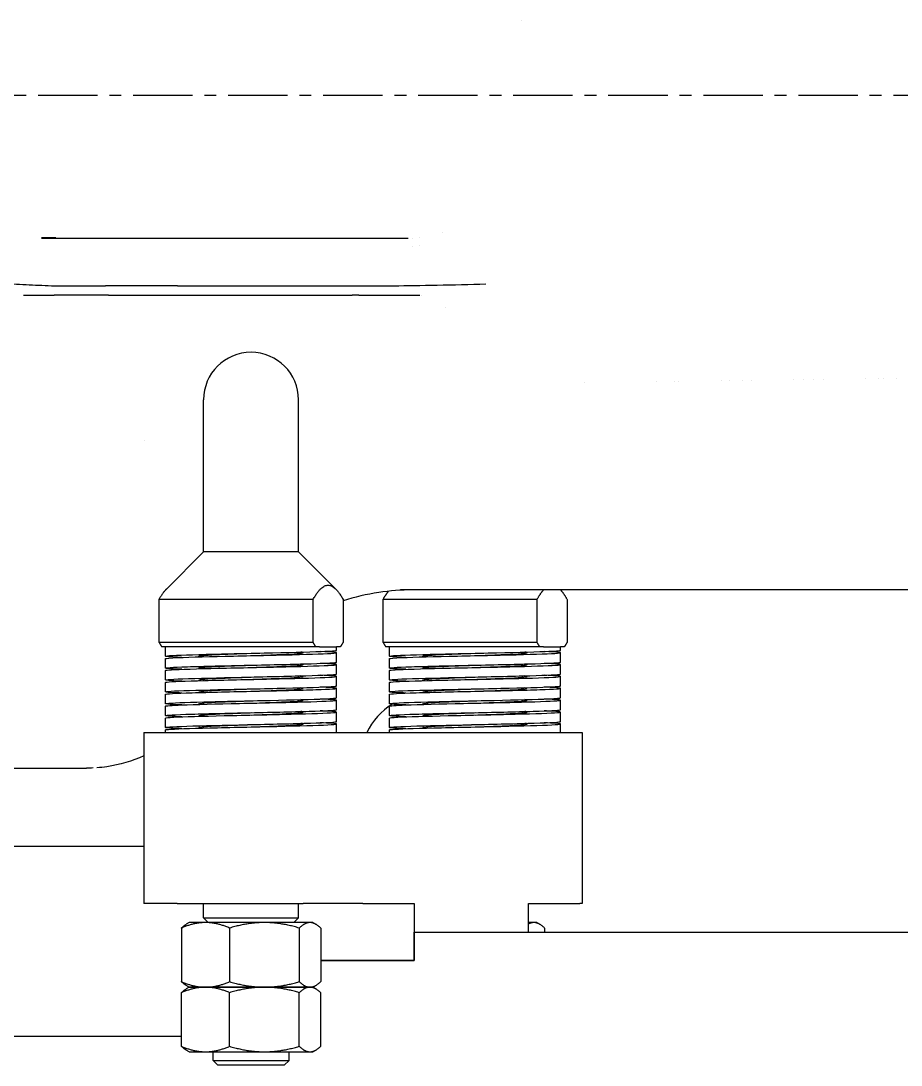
# Model space of a CAD drawing. Header units: millimetres. Extents: x 0 to 7722, y 0 to 5460.
# Drawn here: x 1350.2 to 1442.8, y 3432 to 3541.9 of the extents above; entities that cross this region are included whole.
import ezdxf

# ---------------------------------------------------------------- set-up
doc = ezdxf.new("R2010")
doc.units = ezdxf.units.MM
doc.header["$LTSCALE"] = 5
doc.linetypes.add('CENTER', pattern=[2, 1.25, -0.25, 0.25, -0.25])
doc.layers.get('0').update_dxf_attribs({"linetype": 'CONTINUOUS'})
doc.layers.add('1', color=1, linetype='CENTER')

msp = doc.modelspace()

# ---------------------------------------------------------------- linework, layer by layer
for p, q in [((1402.931, 3541.851), (1402.931, 3541.851)), ((1352.39, 3518.983), (1353.865, 3518.983)), ((1353.865, 3518.983), (1359.549, 3518.983)), ((1367.637, 3518.983), (1384.872, 3518.983)), ((1384.872, 3518.983), (1385.647, 3518.983)), ((1353.461, 3513.983), (1359.116, 3513.983)), ((1366.678, 3513.983), (1386.027, 3513.983)), ((1386.027, 3513.983), (1386.714, 3513.983)), ((1386.714, 3513.983), (1386.715, 3513.983)), ((1350.479, 3512.983), (1353.718, 3512.983)), ((1359.413, 3512.983), (1353.718, 3512.983)), ((1359.413, 3512.983), (1367.484, 3512.983)), ((1367.484, 3512.983), (1385.074, 3512.983)), ((1385.761, 3512.983), (1385.074, 3512.983)), ((1385.761, 3512.983), (1392.193, 3512.983)), ((1369.424, 3485.983), (1369.424, 3501.983)), ((1379.424, 3485.983), (1379.424, 3501.983)), ((1369.424, 3485.983), (1365.512, 3482.071)), ((1379.424, 3485.983), (1369.424, 3485.983)), ((1379.424, 3485.983), (1383.337, 3482.071)), ((1391.418, 3481.983), (1391.411, 3481.983)), ((1364.734, 3480.983), (1364.734, 3476.483)), ((1380.947, 3480.983), (1364.734, 3480.983)), ((1380.947, 3476.483), (1380.947, 3480.983)), ((1384.115, 3480.983), (1384.115, 3476.483)), ((1388.3, 3480.983), (1388.3, 3476.483)), ((1404.513, 3480.983), (1388.3, 3480.983)), ((1404.513, 3476.483), (1404.513, 3480.983)), ((1407.681, 3480.983), (1407.681, 3476.483)), ((1364.734, 3476.483), (1380.947, 3476.483)), ((1388.3, 3476.483), (1404.513, 3476.483)), ((1381.255, 3475.983), (1365.042, 3475.983)), ((1365.424, 3475.003), (1365.424, 3475.983)), ((1379.424, 3475.293), (1379.424, 3475.433)), ((1381.642, 3475.983), (1381.255, 3475.983)), ((1381.642, 3475.983), (1383.424, 3475.983)), ((1382.931, 3475.444), (1382.931, 3475.562)), ((1383.807, 3475.983), (1383.424, 3475.983)), ((1383.424, 3475.628), (1383.424, 3475.983)), ((1383.424, 3474.378), (1383.424, 3475.378)), ((1404.821, 3475.983), (1388.608, 3475.983)), ((1388.991, 3475.003), (1388.991, 3475.983)), ((1402.991, 3475.293), (1402.991, 3475.433)), ((1405.208, 3475.983), (1404.821, 3475.983)), ((1405.208, 3475.983), (1406.991, 3475.983)), ((1407.373, 3475.983), (1406.991, 3475.983)), ((1406.991, 3475.628), (1406.991, 3475.983)), ((1406.991, 3474.378), (1406.991, 3475.378)), ((1365.424, 3473.753), (1365.424, 3474.753)), ((1369.424, 3474.949), (1369.424, 3475.089)), ((1379.424, 3474.043), (1379.424, 3474.183)), ((1382.931, 3474.194), (1382.931, 3474.312)), ((1383.424, 3473.128), (1383.424, 3474.128)), ((1388.991, 3473.753), (1388.991, 3474.753)), ((1392.991, 3474.949), (1392.991, 3475.089)), ((1402.991, 3474.043), (1402.991, 3474.183)), ((1406.991, 3473.128), (1406.991, 3474.128)), ((1365.424, 3472.503), (1365.424, 3473.503)), ((1369.424, 3473.699), (1369.424, 3473.839)), ((1379.424, 3472.793), (1379.424, 3472.933)), ((1382.931, 3472.944), (1382.931, 3473.062)), ((1388.991, 3472.503), (1388.991, 3473.503)), ((1392.991, 3473.699), (1392.991, 3473.839)), ((1402.991, 3472.793), (1402.991, 3472.933)), ((1365.424, 3471.253), (1365.424, 3472.253)), ((1369.424, 3472.449), (1369.424, 3472.589)), ((1383.424, 3471.878), (1383.424, 3472.878)), ((1388.991, 3471.253), (1388.991, 3472.253)), ((1392.991, 3472.449), (1392.991, 3472.589)), ((1406.991, 3471.878), (1406.991, 3472.878)), ((1365.424, 3470.003), (1365.424, 3471.003)), ((1369.424, 3471.199), (1369.424, 3471.339)), ((1379.424, 3471.543), (1379.424, 3471.683)), ((1382.931, 3471.694), (1382.931, 3471.812)), ((1383.424, 3470.628), (1383.424, 3471.628)), ((1388.991, 3470.003), (1388.991, 3471.003)), ((1392.991, 3471.199), (1392.991, 3471.339)), ((1402.991, 3471.543), (1402.991, 3471.683)), ((1406.991, 3470.628), (1406.991, 3471.628)), ((1365.424, 3468.753), (1365.424, 3469.753)), ((1369.424, 3469.949), (1369.424, 3470.089)), ((1379.424, 3470.293), (1379.424, 3470.433)), ((1382.931, 3470.444), (1382.931, 3470.562)), ((1383.424, 3469.378), (1383.424, 3470.378)), ((1388.991, 3468.753), (1388.991, 3469.753)), ((1392.991, 3469.949), (1392.991, 3470.089)), ((1402.991, 3470.293), (1402.991, 3470.433)), ((1406.991, 3469.378), (1406.991, 3470.378)), ((1369.424, 3468.699), (1369.424, 3468.839)), ((1379.424, 3469.043), (1379.424, 3469.183)), ((1382.931, 3469.194), (1382.931, 3469.312)), ((1383.424, 3468.128), (1383.424, 3469.128)), ((1392.991, 3468.699), (1392.991, 3468.839)), ((1402.991, 3469.043), (1402.991, 3469.183)), ((1406.991, 3468.128), (1406.991, 3469.128)), ((1365.424, 3467.503), (1365.424, 3468.503)), ((1369.424, 3467.449), (1369.424, 3467.589)), ((1379.424, 3467.793), (1379.424, 3467.933)), ((1382.931, 3467.944), (1382.931, 3468.062)), ((1383.424, 3466.983), (1383.424, 3467.878)), ((1388.991, 3467.503), (1388.991, 3468.503)), ((1392.991, 3467.449), (1392.991, 3467.589)), ((1402.991, 3467.793), (1402.991, 3467.933)), ((1406.991, 3466.983), (1406.991, 3467.878)), ((1363.152, 3466.983), (1366.649, 3466.983)), ((1363.152, 3466.983), (1363.152, 3448.983)), ((1365.424, 3466.983), (1365.424, 3467.253)), ((1366.649, 3466.983), (1379.906, 3466.983)), ((1379.906, 3466.983), (1386.178, 3466.983)), ((1386.178, 3466.983), (1409.031, 3466.983)), ((1388.991, 3466.983), (1388.991, 3467.253)), ((1409.031, 3466.983), (1409.263, 3466.983)), ((1409.263, 3466.983), (1409.263, 3448.983)), ((1336.47, 3463.233), (1357.106, 3463.233)), ((1363.152, 3454.983), (1334.483, 3454.983)), ((1366.649, 3448.983), (1363.152, 3448.983)), ((1366.649, 3448.983), (1379.906, 3448.983)), ((1369.424, 3447.483), (1369.424, 3448.983)), ((1379.424, 3447.483), (1379.424, 3448.983)), ((1386.178, 3448.983), (1379.906, 3448.983)), ((1386.178, 3448.983), (1391.59, 3448.983)), ((1391.59, 3448.983), (1391.59, 3442.983)), ((1403.619, 3448.983), (1409.031, 3448.983)), ((1403.619, 3445.983), (1403.619, 3448.983)), ((1409.263, 3448.983), (1409.031, 3448.983)), ((1367.924, 3446.983), (1367.609, 3446.801)), ((1369.632, 3446.983), (1367.924, 3446.983)), ((1369.424, 3447.483), (1379.424, 3447.483)), ((1369.924, 3446.983), (1369.424, 3447.483)), ((1375.831, 3446.983), (1369.632, 3446.983)), ((1380.624, 3446.983), (1375.831, 3446.983)), ((1378.924, 3446.983), (1379.424, 3447.483)), ((1380.924, 3446.983), (1380.624, 3446.983)), ((1380.924, 3446.983), (1381.24, 3446.801)), ((1404.19, 3446.983), (1403.619, 3446.983)), ((1404.491, 3446.983), (1404.19, 3446.983)), ((1404.491, 3446.983), (1404.806, 3446.801)), ((1367.097, 3446.403), (1367.097, 3440.764)), ((1372.168, 3446.403), (1372.168, 3440.764)), ((1379.495, 3446.403), (1379.495, 3440.764)), ((1381.752, 3446.403), (1381.752, 3440.764)), ((1391.59, 3445.983), (1501.857, 3445.983)), ((1391.59, 3442.983), (1391.59, 3445.983)), ((1405.318, 3446.403), (1405.318, 3445.983)), ((1381.752, 3442.983), (1391.59, 3442.983)), ((1391.59, 3442.983), (1381.752, 3442.983)), ((1367.924, 3440.183), (1367.609, 3440.365)), ((1367.924, 3440.183), (1367.609, 3440.001)), ((1367.924, 3440.183), (1369.632, 3440.183)), ((1369.632, 3440.183), (1367.924, 3440.183)), ((1369.632, 3440.183), (1375.831, 3440.183)), ((1375.831, 3440.183), (1369.632, 3440.183)), ((1375.831, 3440.183), (1380.624, 3440.183)), ((1380.624, 3440.183), (1375.831, 3440.183)), ((1380.624, 3440.183), (1380.924, 3440.183)), ((1380.924, 3440.183), (1380.624, 3440.183)), ((1380.924, 3440.183), (1381.24, 3440.365)), ((1380.924, 3440.183), (1381.24, 3440.001)), ((1367.097, 3433.964), (1367.097, 3439.603)), ((1372.168, 3433.964), (1372.168, 3439.603)), ((1379.495, 3433.964), (1379.495, 3439.603)), ((1381.752, 3433.964), (1381.752, 3439.603)), ((1367.097, 3434.983), (1157.931, 3434.983)), ((1367.924, 3433.383), (1367.609, 3433.565)), ((1367.924, 3433.383), (1369.632, 3433.383)), ((1369.632, 3433.383), (1375.831, 3433.383)), ((1370.424, 3432.483), (1370.424, 3433.383)), ((1375.831, 3433.383), (1380.624, 3433.383)), ((1378.424, 3432.483), (1378.424, 3433.383)), ((1380.624, 3433.383), (1380.924, 3433.383)), ((1380.924, 3433.383), (1381.24, 3433.565)), ((1370.424, 3432.483), (1378.424, 3432.483)), ((1370.924, 3431.983), (1370.424, 3432.483)), ((1377.924, 3431.983), (1378.424, 3432.483)), ((1377.924, 3431.983), (1370.924, 3431.983))]:
    msp.add_line(p, q)
for centre, radius, start, end in [((1374.424, 3501.983), 5, 0, 180), ((1392.931, 3463.983), 7, 121.47711, 154.62307), ((1392.931, 3463.983), 4.5, 130.44779, 131.65168)]:
    msp.add_arc(centre, radius, start, end)
for centre, major_axis, ratio, start_param, end_param in [((-186.134, 3518.983), (-3278.21, 0), 0.00001, 4.2233607, 4.2238704), ((1353.483, 3514.513), (-0.712, -0.037), 0.7419583, 1.4405239, 1.5018123), ((1396.254, 3514.245), (10.002, 0.229), 0.0145418, 3.9693148, 5.0050062), ((1422.823, 3513.982), (0, 16.313), 0.3007058, 2.2365865, 2.2365877)]:
    msp.add_ellipse(centre, major_axis=major_axis, ratio=ratio, start_param=start_param, end_param=end_param)
for points in [[(1394.52, 3519.564), (1394.52, 3519.564), (1394.52, 3519.564), (1394.52, 3519.564)], [(1369.315, 3519.016), (1369.315, 3519.016), (1369.315, 3519.016), (1369.315, 3519.016)], [(1391.381, 3518.129), (1391.381, 3518.129), (1391.381, 3518.129), (1391.381, 3518.129)], [(1391.39, 3518.994), (1391.39, 3518.994), (1391.39, 3518.995), (1391.39, 3518.995)], [(1392.154, 3518.184), (1392.154, 3518.184), (1392.154, 3518.184), (1392.154, 3518.184)], [(1392.162, 3519.066), (1392.162, 3519.066), (1392.162, 3519.066), (1392.162, 3519.066)], [(1392.404, 3512.98), (1392.404, 3512.98), (1392.404, 3512.98), (1392.404, 3512.98)], [(1394.872, 3511.65), (1394.872, 3511.65), (1394.872, 3511.65), (1394.872, 3511.65)], [(1409.505, 3503.759), (1409.505, 3503.759), (1409.505, 3503.759), (1409.505, 3503.759)], [(1417.051, 3503.876), (1417.051, 3503.876), (1417.051, 3503.876), (1417.051, 3503.876)], [(1419.394, 3503.912), (1419.394, 3503.912), (1419.394, 3503.912), (1419.394, 3503.912)], [(1423.884, 3503.982), (1423.884, 3503.982), (1423.884, 3503.982), (1423.884, 3503.982)], [(1424.803, 3503.996), (1424.803, 3503.996), (1424.803, 3503.996), (1424.803, 3503.996)], [(1426.151, 3504.016), (1426.151, 3504.016), (1426.151, 3504.016), (1426.151, 3504.016)], [(1427.034, 3504.03), (1427.034, 3504.03), (1427.034, 3504.03), (1427.034, 3504.03)], [(1431.478, 3504.098), (1431.478, 3504.098), (1431.478, 3504.098), (1431.478, 3504.098)], [(1432.541, 3504.115), (1432.541, 3504.115), (1432.541, 3504.115), (1432.541, 3504.115)], [(1433.571, 3504.13), (1433.571, 3504.13), (1433.571, 3504.13), (1433.571, 3504.13)], [(1434.677, 3504.147), (1434.677, 3504.147), (1434.677, 3504.147), (1434.677, 3504.147)], [(1439.07, 3504.215), (1439.07, 3504.215), (1439.07, 3504.215), (1439.07, 3504.215)], [(1440.458, 3504.236), (1440.458, 3504.236), (1440.458, 3504.236), (1440.458, 3504.236)], [(1440.957, 3504.243), (1440.957, 3504.243), (1440.957, 3504.243), (1440.957, 3504.243)], [(1442.322, 3504.264), (1442.322, 3504.264), (1442.322, 3504.264), (1442.322, 3504.264)], [(1363.197, 3497.671), (1363.197, 3497.671), (1363.197, 3497.671), (1363.197, 3497.671)], [(1391.411, 3481.983), (1390.24, 3481.983), (1389.045, 3481.89), (1387.853, 3481.708)], [(1387.853, 3481.708), (1386.592, 3481.515), (1385.329, 3481.22), (1384.115, 3480.827)], [(1357.825, 3463.247), (1357.587, 3463.238), (1357.347, 3463.233), (1357.106, 3463.233)]]:
    msp.add_open_spline(points, degree=3)
for points, knots in [([(1359.549, 3518.983), (1360.36, 3518.983), (1361.141, 3518.983), (1361.892, 3518.983), (1362.268, 3518.983), (1362.636, 3518.983), (1362.997, 3518.983), (1363.357, 3518.983), (1363.711, 3518.983), (1364.056, 3518.983), (1364.402, 3518.983), (1364.736, 3518.983), (1365.057, 3518.983), (1365.379, 3518.983), (1365.689, 3518.983), (1365.988, 3518.983), (1366.584, 3518.983), (1367.135, 3518.983), (1367.637, 3518.983)], [0, 0, 0, 0, 0.25, 0.25, 0.25, 0.3751052, 0.3751052, 0.3751052, 0.5, 0.5, 0.5, 0.6248948, 0.6248948, 0.6248948, 0.75, 0.75, 0.75, 1, 1, 1, 1]), ([(1385.647, 3518.983), (1385.755, 3518.983), (1385.879, 3518.983), (1386.018, 3518.983), (1386.157, 3518.983), (1386.312, 3518.983), (1386.481, 3518.983), (1386.65, 3518.983), (1386.834, 3518.983), (1387.034, 3518.983), (1387.234, 3518.983), (1387.45, 3518.983), (1387.677, 3518.983), (1387.905, 3518.983), (1388.144, 3518.983), (1388.395, 3518.983), (1388.647, 3518.983), (1388.909, 3518.983), (1389.184, 3518.983), (1389.459, 3518.983), (1389.746, 3518.983), (1390.044, 3518.983), (1390.342, 3518.983), (1390.651, 3518.983), (1390.968, 3518.983)], [0, 0, 0, 0, 0.1250075, 0.1250075, 0.1250075, 0.25, 0.25, 0.25, 0.375, 0.375, 0.375, 0.5, 0.5, 0.5, 0.6250029, 0.6250029, 0.6250029, 0.75, 0.75, 0.75, 0.8750241, 0.8750241, 0.8750241, 1, 1, 1, 1]), ([(1348.037, 3514.24), (1348.945, 3514.195), (1349.848, 3514.151), (1350.746, 3514.109), (1351.194, 3514.087), (1351.642, 3514.066), (1352.088, 3514.045), (1352.534, 3514.025), (1352.978, 3514.004), (1353.417, 3513.984)], [0, 0, 0, 0, 0.5, 0.5, 0.5, 0.75, 0.75, 0.75, 1, 1, 1, 1]), ([(1366.678, 3513.983), (1365.742, 3513.97), (1364.611, 3513.966), (1362.044, 3513.966), (1360.623, 3513.97), (1359.118, 3513.983)], [0, 0, 0, 0, 0.47341979, 0.47341979, 0.94683944, 0.94683944, 0.94683944, 0.94683944]), ([(1386.715, 3513.983), (1386.847, 3513.98), (1387.006, 3513.978), (1387.19, 3513.977), (1387.375, 3513.975), (1387.587, 3513.975), (1387.821, 3513.975), (1388.288, 3513.975), (1388.844, 3513.977), (1389.489, 3513.983)], [0, 0, 0, 0, 0.25, 0.25, 0.25, 0.5, 0.5, 0.5, 1, 1, 1, 1]), ([(1419.285, 3481.983), (1417.375, 3481.983), (1415.464, 3481.983), (1413.554, 3481.983), (1405.755, 3481.983), (1397.957, 3481.983), (1390.158, 3481.983)], [0, 0, 0, 0, 0.006, 0.006, 0.006, 0.030492513, 0.030492513, 0.030492513, 0.030492513]), ([(1500.189, 3481.983), (1498.409, 3481.983), (1496.63, 3481.983), (1494.85, 3481.983), (1469.672, 3481.983), (1444.485, 3481.983), (1419.285, 3481.983)], [0.46466041, 0.46466041, 0.46466041, 0.46466041, 0.5, 0.5, 0.5, 1, 1, 1, 1]), ([(1367.144, 3474.878), (1365.853, 3474.927), (1365.24, 3474.976), (1365.476, 3475.025), (1365.737, 3475.078), (1367.02, 3475.132), (1368.943, 3475.185), (1370.867, 3475.239), (1373.405, 3475.293), (1375.801, 3475.346), (1378.198, 3475.4), (1380.421, 3475.454), (1381.808, 3475.507), (1382.852, 3475.548), (1383.412, 3475.588), (1383.419, 3475.628)], [58.6267558, 58.6267558, 58.6267558, 58.6267558, 59.3625998, 59.3625998, 59.3625998, 60.1710262, 60.1710262, 60.1710262, 60.9794526, 60.9794526, 60.9794526, 61.787879, 61.787879, 61.787879, 62.396667, 62.396667, 62.396667, 62.396667]), ([(1365.432, 3474.753), (1365.438, 3474.79), (1365.899, 3474.827), (1366.779, 3474.864), (1368.058, 3474.917), (1370.204, 3474.971), (1372.578, 3475.025), (1374.952, 3475.078), (1377.52, 3475.132), (1379.52, 3475.185), (1381.519, 3475.239), (1382.921, 3475.293), (1383.309, 3475.346), (1383.687, 3475.399), (1383.094, 3475.451), (1381.706, 3475.503)], [52.971889, 52.971889, 52.971889, 52.971889, 53.5276252, 53.5276252, 53.5276252, 54.3360516, 54.3360516, 54.3360516, 55.144478, 55.144478, 55.144478, 55.9529044, 55.9529044, 55.9529044, 56.7418002, 56.7418002, 56.7418002, 56.7418002]), ([(1369.187, 3474.942), (1369.06, 3474.957), (1368.977, 3474.972), (1368.943, 3474.987), (1368.805, 3475.047), (1369.481, 3475.108), (1370.72, 3475.169), (1371.721, 3475.218), (1373.072, 3475.267), (1374.425, 3475.316)], [58.9475132, 58.9475132, 58.9475132, 58.9475132, 59.1724921, 59.1724921, 59.1724921, 60.0868378, 60.0868378, 60.0868378, 60.8258707, 60.8258707, 60.8258707, 60.8258707]), ([(1374.424, 3475.066), (1375.373, 3475.1), (1376.321, 3475.134), (1377.146, 3475.169), (1378.603, 3475.229), (1379.64, 3475.29), (1379.872, 3475.351), (1379.985, 3475.38), (1379.905, 3475.41), (1379.657, 3475.439)], [54.5426854, 54.5426854, 54.5426854, 54.5426854, 55.0602895, 55.0602895, 55.0602895, 55.9746353, 55.9746353, 55.9746353, 56.4210429, 56.4210429, 56.4210429, 56.4210429]), ([(1390.71, 3474.878), (1389.419, 3474.927), (1388.806, 3474.976), (1389.043, 3475.025), (1389.303, 3475.078), (1390.586, 3475.132), (1392.509, 3475.185), (1394.433, 3475.239), (1396.971, 3475.293), (1399.367, 3475.346), (1401.764, 3475.4), (1403.987, 3475.454), (1405.374, 3475.507), (1406.418, 3475.548), (1406.978, 3475.588), (1406.985, 3475.628)], [58.6267558, 58.6267558, 58.6267558, 58.6267558, 59.3625998, 59.3625998, 59.3625998, 60.1710262, 60.1710262, 60.1710262, 60.9794526, 60.9794526, 60.9794526, 61.787879, 61.787879, 61.787879, 62.396667, 62.396667, 62.396667, 62.396667]), ([(1388.998, 3474.753), (1389.004, 3474.79), (1389.465, 3474.827), (1390.345, 3474.864), (1391.624, 3474.917), (1393.77, 3474.971), (1396.144, 3475.025), (1398.518, 3475.078), (1401.086, 3475.132), (1403.086, 3475.185), (1405.085, 3475.239), (1406.487, 3475.293), (1406.875, 3475.346), (1407.253, 3475.399), (1406.661, 3475.451), (1405.272, 3475.503)], [52.971889, 52.971889, 52.971889, 52.971889, 53.5276252, 53.5276252, 53.5276252, 54.3360516, 54.3360516, 54.3360516, 55.144478, 55.144478, 55.144478, 55.9529044, 55.9529044, 55.9529044, 56.7418002, 56.7418002, 56.7418002, 56.7418002]), ([(1392.753, 3474.942), (1392.626, 3474.957), (1392.543, 3474.972), (1392.509, 3474.987), (1392.371, 3475.047), (1393.047, 3475.108), (1394.286, 3475.169), (1395.287, 3475.218), (1396.639, 3475.267), (1397.991, 3475.316)], [58.9475132, 58.9475132, 58.9475132, 58.9475132, 59.1724921, 59.1724921, 59.1724921, 60.0868378, 60.0868378, 60.0868378, 60.8258707, 60.8258707, 60.8258707, 60.8258707]), ([(1397.99, 3475.066), (1398.939, 3475.1), (1399.887, 3475.134), (1400.712, 3475.169), (1402.169, 3475.229), (1403.206, 3475.29), (1403.438, 3475.351), (1403.551, 3475.38), (1403.471, 3475.41), (1403.223, 3475.439)], [54.5426854, 54.5426854, 54.5426854, 54.5426854, 55.0602895, 55.0602895, 55.0602895, 55.9746353, 55.9746353, 55.9746353, 56.4210429, 56.4210429, 56.4210429, 56.4210429]), ([(1367.15, 3473.628), (1366.182, 3473.665), (1365.578, 3473.701), (1365.451, 3473.738), (1365.265, 3473.792), (1366.108, 3473.845), (1367.728, 3473.899), (1369.349, 3473.952), (1371.725, 3474.006), (1374.149, 3474.06), (1376.573, 3474.113), (1379.012, 3474.167), (1380.74, 3474.221), (1382.435, 3474.273), (1383.423, 3474.326), (1383.424, 3474.378)], [52.3435705, 52.3435705, 52.3435705, 52.3435705, 52.8951888, 52.8951888, 52.8951888, 53.7036152, 53.7036152, 53.7036152, 54.5120416, 54.5120416, 54.5120416, 55.3204679, 55.3204679, 55.3204679, 56.1134817, 56.1134817, 56.1134817, 56.1134817]), ([(1365.434, 3473.503), (1365.433, 3473.528), (1365.634, 3473.553), (1366.038, 3473.577), (1366.919, 3473.631), (1368.753, 3473.684), (1370.996, 3473.738), (1373.238, 3473.792), (1375.857, 3473.845), (1378.074, 3473.899), (1380.291, 3473.952), (1382.075, 3474.006), (1382.895, 3474.06), (1383.715, 3474.113), (1383.559, 3474.167), (1382.474, 3474.221), (1382.253, 3474.231), (1381.995, 3474.242), (1381.703, 3474.253)], [46.6887037, 46.6887037, 46.6887037, 46.6887037, 47.0602142, 47.0602142, 47.0602142, 47.8686405, 47.8686405, 47.8686405, 48.6770669, 48.6770669, 48.6770669, 49.4854933, 49.4854933, 49.4854933, 50.2939197, 50.2939197, 50.2939197, 50.4586149, 50.4586149, 50.4586149, 50.4586149]), ([(1369.184, 3473.692), (1369.123, 3473.699), (1369.073, 3473.706), (1369.034, 3473.714), (1368.701, 3473.774), (1369.171, 3473.835), (1370.27, 3473.895), (1371.298, 3473.952), (1372.856, 3474.009), (1374.425, 3474.066)], [52.6643279, 52.6643279, 52.6643279, 52.6643279, 52.7720721, 52.7720721, 52.7720721, 53.6864178, 53.6864178, 53.6864178, 54.5426854, 54.5426854, 54.5426854, 54.5426854]), ([(1374.425, 3473.816), (1375.159, 3473.842), (1375.892, 3473.869), (1376.568, 3473.895), (1378.112, 3473.956), (1379.321, 3474.017), (1379.745, 3474.077), (1380.007, 3474.115), (1379.967, 3474.152), (1379.658, 3474.189)], [48.2595001, 48.2595001, 48.2595001, 48.2595001, 48.6598696, 48.6598696, 48.6598696, 49.5742153, 49.5742153, 49.5742153, 50.1378576, 50.1378576, 50.1378576, 50.1378576]), ([(1390.716, 3473.628), (1389.748, 3473.665), (1389.144, 3473.701), (1389.017, 3473.738), (1388.831, 3473.792), (1389.674, 3473.845), (1391.294, 3473.899), (1392.915, 3473.952), (1395.291, 3474.006), (1397.715, 3474.06), (1400.139, 3474.113), (1402.578, 3474.167), (1404.306, 3474.221), (1406.001, 3474.273), (1406.989, 3474.326), (1406.991, 3474.378)], [52.3435705, 52.3435705, 52.3435705, 52.3435705, 52.8951888, 52.8951888, 52.8951888, 53.7036152, 53.7036152, 53.7036152, 54.5120416, 54.5120416, 54.5120416, 55.3204679, 55.3204679, 55.3204679, 56.1134817, 56.1134817, 56.1134817, 56.1134817]), ([(1389, 3473.503), (1388.999, 3473.528), (1389.2, 3473.553), (1389.605, 3473.577), (1390.485, 3473.631), (1392.319, 3473.684), (1394.562, 3473.738), (1396.804, 3473.792), (1399.424, 3473.845), (1401.64, 3473.899), (1403.857, 3473.952), (1405.641, 3474.006), (1406.461, 3474.06), (1407.281, 3474.113), (1407.125, 3474.167), (1406.041, 3474.221), (1405.82, 3474.231), (1405.561, 3474.242), (1405.269, 3474.253)], [46.6887037, 46.6887037, 46.6887037, 46.6887037, 47.0602142, 47.0602142, 47.0602142, 47.8686405, 47.8686405, 47.8686405, 48.6770669, 48.6770669, 48.6770669, 49.4854933, 49.4854933, 49.4854933, 50.2939197, 50.2939197, 50.2939197, 50.4586149, 50.4586149, 50.4586149, 50.4586149]), ([(1392.75, 3473.692), (1392.689, 3473.699), (1392.639, 3473.706), (1392.6, 3473.714), (1392.267, 3473.774), (1392.737, 3473.835), (1393.836, 3473.895), (1394.865, 3473.952), (1396.423, 3474.009), (1397.991, 3474.066)], [52.6643279, 52.6643279, 52.6643279, 52.6643279, 52.7720721, 52.7720721, 52.7720721, 53.6864178, 53.6864178, 53.6864178, 54.5426854, 54.5426854, 54.5426854, 54.5426854]), ([(1397.991, 3473.816), (1398.725, 3473.842), (1399.458, 3473.869), (1400.134, 3473.895), (1401.678, 3473.956), (1402.887, 3474.017), (1403.311, 3474.077), (1403.573, 3474.115), (1403.533, 3474.152), (1403.224, 3474.189)], [48.2595001, 48.2595001, 48.2595001, 48.2595001, 48.6598696, 48.6598696, 48.6598696, 49.5742153, 49.5742153, 49.5742153, 50.1378576, 50.1378576, 50.1378576, 50.1378576]), ([(1367.151, 3472.378), (1366.502, 3472.403), (1366.013, 3472.427), (1365.729, 3472.451), (1365.103, 3472.505), (1365.478, 3472.559), (1366.74, 3472.612), (1368.003, 3472.666), (1370.136, 3472.719), (1372.506, 3472.773), (1374.875, 3472.827), (1377.448, 3472.88), (1379.458, 3472.934), (1381.469, 3472.987), (1382.889, 3473.041), (1383.297, 3473.095), (1383.382, 3473.106), (1383.422, 3473.117), (1383.42, 3473.128)], [46.0603852, 46.0603852, 46.0603852, 46.0603852, 46.4277777, 46.4277777, 46.4277777, 47.2362041, 47.2362041, 47.2362041, 48.0446305, 48.0446305, 48.0446305, 48.8530569, 48.8530569, 48.8530569, 49.6614833, 49.6614833, 49.6614833, 49.8302964, 49.8302964, 49.8302964, 49.8302964]), ([(1365.429, 3472.253), (1365.427, 3472.266), (1365.477, 3472.278), (1365.582, 3472.291), (1366.033, 3472.344), (1367.494, 3472.398), (1369.529, 3472.451), (1371.565, 3472.505), (1374.146, 3472.559), (1376.506, 3472.612), (1378.865, 3472.666), (1380.97, 3472.719), (1382.194, 3472.773), (1383.418, 3472.827), (1383.744, 3472.88), (1383.075, 3472.934), (1382.787, 3472.957), (1382.315, 3472.98), (1381.698, 3473.003)], [40.4055184, 40.4055184, 40.4055184, 40.4055184, 40.5928031, 40.5928031, 40.5928031, 41.4012295, 41.4012295, 41.4012295, 42.2096559, 42.2096559, 42.2096559, 43.0180823, 43.0180823, 43.0180823, 43.8265086, 43.8265086, 43.8265086, 44.1754296, 44.1754296, 44.1754296, 44.1754296]), ([(1374.425, 3472.566), (1374.944, 3472.585), (1375.463, 3472.603), (1375.961, 3472.622), (1377.571, 3472.683), (1378.934, 3472.743), (1379.546, 3472.804), (1380.001, 3472.849), (1380.031, 3472.894), (1379.661, 3472.939)], [41.9763148, 41.9763148, 41.9763148, 41.9763148, 42.2594496, 42.2594496, 42.2594496, 43.1737953, 43.1737953, 43.1737953, 43.8546723, 43.8546723, 43.8546723, 43.8546723]), ([(1390.717, 3472.378), (1390.069, 3472.403), (1389.58, 3472.427), (1389.295, 3472.451), (1388.67, 3472.505), (1389.044, 3472.559), (1390.306, 3472.612), (1391.569, 3472.666), (1393.702, 3472.719), (1396.072, 3472.773), (1398.441, 3472.827), (1401.014, 3472.88), (1403.024, 3472.934), (1405.035, 3472.987), (1406.455, 3473.041), (1406.863, 3473.095), (1406.948, 3473.106), (1406.988, 3473.117), (1406.986, 3473.128)], [46.0603852, 46.0603852, 46.0603852, 46.0603852, 46.4277777, 46.4277777, 46.4277777, 47.2362041, 47.2362041, 47.2362041, 48.0446305, 48.0446305, 48.0446305, 48.8530569, 48.8530569, 48.8530569, 49.6614833, 49.6614833, 49.6614833, 49.8302964, 49.8302964, 49.8302964, 49.8302964]), ([(1388.996, 3472.253), (1388.993, 3472.266), (1389.043, 3472.278), (1389.148, 3472.291), (1389.6, 3472.344), (1391.06, 3472.398), (1393.095, 3472.451), (1395.131, 3472.505), (1397.712, 3472.559), (1400.072, 3472.612), (1402.431, 3472.666), (1404.536, 3472.719), (1405.76, 3472.773), (1406.984, 3472.827), (1407.31, 3472.88), (1406.642, 3472.934), (1406.353, 3472.957), (1405.881, 3472.98), (1405.264, 3473.003)], [40.4055184, 40.4055184, 40.4055184, 40.4055184, 40.5928031, 40.5928031, 40.5928031, 41.4012295, 41.4012295, 41.4012295, 42.2096559, 42.2096559, 42.2096559, 43.0180823, 43.0180823, 43.0180823, 43.8265086, 43.8265086, 43.8265086, 44.1754296, 44.1754296, 44.1754296, 44.1754296]), ([(1397.992, 3472.566), (1398.51, 3472.585), (1399.029, 3472.603), (1399.527, 3472.622), (1401.137, 3472.683), (1402.5, 3472.743), (1403.112, 3472.804), (1403.567, 3472.849), (1403.597, 3472.894), (1403.227, 3472.939)], [41.9763148, 41.9763148, 41.9763148, 41.9763148, 42.2594496, 42.2594496, 42.2594496, 43.1737953, 43.1737953, 43.1737953, 43.8546723, 43.8546723, 43.8546723, 43.8546723]), ([(1367.147, 3471.128), (1366.822, 3471.14), (1366.538, 3471.153), (1366.302, 3471.165), (1365.257, 3471.218), (1365.15, 3471.272), (1366.012, 3471.326), (1366.874, 3471.379), (1368.693, 3471.433), (1370.927, 3471.486), (1373.162, 3471.54), (1375.782, 3471.594), (1378.006, 3471.647), (1380.231, 3471.701), (1382.031, 3471.754), (1382.869, 3471.808), (1383.236, 3471.831), (1383.416, 3471.855), (1383.415, 3471.878)], [39.7771999, 39.7771999, 39.7771999, 39.7771999, 39.9603667, 39.9603667, 39.9603667, 40.7687931, 40.7687931, 40.7687931, 41.5772195, 41.5772195, 41.5772195, 42.3856458, 42.3856458, 42.3856458, 43.1940722, 43.1940722, 43.1940722, 43.5471111, 43.5471111, 43.5471111, 43.5471111]), ([(1369.183, 3472.442), (1368.681, 3472.502), (1368.944, 3472.562), (1369.877, 3472.622), (1370.82, 3472.683), (1372.426, 3472.743), (1374.099, 3472.804), (1374.208, 3472.808), (1374.316, 3472.812), (1374.424, 3472.816)], [46.3811425, 46.3811425, 46.3811425, 46.3811425, 47.2859978, 47.2859978, 47.2859978, 48.2003436, 48.2003436, 48.2003436, 48.2595001, 48.2595001, 48.2595001, 48.2595001]), ([(1390.713, 3471.128), (1390.388, 3471.14), (1390.104, 3471.153), (1389.868, 3471.165), (1388.823, 3471.218), (1388.716, 3471.272), (1389.578, 3471.326), (1390.44, 3471.379), (1392.259, 3471.433), (1394.493, 3471.486), (1396.728, 3471.54), (1399.348, 3471.594), (1401.573, 3471.647), (1403.797, 3471.701), (1405.597, 3471.754), (1406.436, 3471.808), (1406.802, 3471.831), (1406.982, 3471.855), (1406.981, 3471.878)], [39.7771999, 39.7771999, 39.7771999, 39.7771999, 39.9603667, 39.9603667, 39.9603667, 40.7687931, 40.7687931, 40.7687931, 41.5772195, 41.5772195, 41.5772195, 42.3856458, 42.3856458, 42.3856458, 43.1940722, 43.1940722, 43.1940722, 43.5471111, 43.5471111, 43.5471111, 43.5471111]), ([(1392.749, 3472.442), (1392.248, 3472.502), (1392.51, 3472.562), (1393.443, 3472.622), (1394.386, 3472.683), (1395.992, 3472.743), (1397.665, 3472.804), (1397.774, 3472.808), (1397.882, 3472.812), (1397.99, 3472.816)], [46.3811425, 46.3811425, 46.3811425, 46.3811425, 47.2859978, 47.2859978, 47.2859978, 48.2003436, 48.2003436, 48.2003436, 48.2595001, 48.2595001, 48.2595001, 48.2595001]), ([(1365.424, 3471.003), (1365.424, 3471.003), (1365.425, 3471.004), (1365.425, 3471.004), (1365.432, 3471.057), (1366.47, 3471.111), (1368.229, 3471.165), (1369.988, 3471.218), (1372.444, 3471.272), (1374.866, 3471.326), (1377.289, 3471.379), (1379.644, 3471.433), (1381.231, 3471.486), (1382.817, 3471.54), (1383.614, 3471.594), (1383.384, 3471.647), (1383.232, 3471.683), (1382.634, 3471.718), (1381.699, 3471.753)], [34.1223331, 34.1223331, 34.1223331, 34.1223331, 34.1253921, 34.1253921, 34.1253921, 34.9338185, 34.9338185, 34.9338185, 35.7422448, 35.7422448, 35.7422448, 36.5506712, 36.5506712, 36.5506712, 37.3590976, 37.3590976, 37.3590976, 37.8922443, 37.8922443, 37.8922443, 37.8922443]), ([(1369.185, 3471.192), (1368.756, 3471.244), (1368.879, 3471.297), (1369.546, 3471.349), (1370.32, 3471.409), (1371.809, 3471.47), (1373.459, 3471.531), (1373.778, 3471.542), (1374.101, 3471.554), (1374.424, 3471.566)], [40.0979572, 40.0979572, 40.0979572, 40.0979572, 40.8855779, 40.8855779, 40.8855779, 41.7999236, 41.7999236, 41.7999236, 41.9763148, 41.9763148, 41.9763148, 41.9763148]), ([(1374.425, 3471.316), (1374.729, 3471.327), (1375.033, 3471.338), (1375.333, 3471.349), (1376.986, 3471.409), (1378.486, 3471.47), (1379.276, 3471.531), (1379.965, 3471.584), (1380.1, 3471.637), (1379.664, 3471.689)], [35.6931295, 35.6931295, 35.6931295, 35.6931295, 35.8590296, 35.8590296, 35.8590296, 36.7733753, 36.7733753, 36.7733753, 37.571487, 37.571487, 37.571487, 37.571487]), ([(1388.991, 3471.003), (1388.991, 3471.003), (1388.991, 3471.004), (1388.991, 3471.004), (1388.998, 3471.057), (1390.036, 3471.111), (1391.795, 3471.165), (1393.554, 3471.218), (1396.01, 3471.272), (1398.432, 3471.326), (1400.855, 3471.379), (1403.21, 3471.433), (1404.797, 3471.486), (1406.384, 3471.54), (1407.18, 3471.594), (1406.95, 3471.647), (1406.798, 3471.683), (1406.2, 3471.718), (1405.265, 3471.753)], [34.1223331, 34.1223331, 34.1223331, 34.1223331, 34.1253921, 34.1253921, 34.1253921, 34.9338185, 34.9338185, 34.9338185, 35.7422448, 35.7422448, 35.7422448, 36.5506712, 36.5506712, 36.5506712, 37.3590976, 37.3590976, 37.3590976, 37.8922443, 37.8922443, 37.8922443, 37.8922443]), ([(1392.751, 3471.192), (1392.322, 3471.244), (1392.445, 3471.297), (1393.112, 3471.349), (1393.886, 3471.409), (1395.375, 3471.47), (1397.025, 3471.531), (1397.344, 3471.542), (1397.667, 3471.554), (1397.99, 3471.566)], [40.0979572, 40.0979572, 40.0979572, 40.0979572, 40.8855779, 40.8855779, 40.8855779, 41.7999236, 41.7999236, 41.7999236, 41.9763148, 41.9763148, 41.9763148, 41.9763148]), ([(1397.991, 3471.316), (1398.295, 3471.327), (1398.599, 3471.338), (1398.899, 3471.349), (1400.552, 3471.409), (1402.052, 3471.47), (1402.842, 3471.531), (1403.531, 3471.584), (1403.666, 3471.637), (1403.231, 3471.689)], [35.6931295, 35.6931295, 35.6931295, 35.6931295, 35.8590296, 35.8590296, 35.8590296, 36.7733753, 36.7733753, 36.7733753, 37.571487, 37.571487, 37.571487, 37.571487]), ([(1367.143, 3469.878), (1365.72, 3469.932), (1365.137, 3469.985), (1365.568, 3470.039), (1366, 3470.092), (1367.443, 3470.146), (1369.467, 3470.2), (1371.492, 3470.253), (1374.069, 3470.307), (1376.433, 3470.361), (1378.797, 3470.414), (1380.915, 3470.468), (1382.157, 3470.521), (1382.981, 3470.557), (1383.412, 3470.593), (1383.417, 3470.628)], [33.4940146, 33.4940146, 33.4940146, 33.4940146, 34.301382, 34.301382, 34.301382, 35.1098084, 35.1098084, 35.1098084, 35.9182348, 35.9182348, 35.9182348, 36.7266612, 36.7266612, 36.7266612, 37.2639258, 37.2639258, 37.2639258, 37.2639258]), ([(1365.429, 3469.753), (1365.437, 3469.795), (1366.033, 3469.836), (1367.138, 3469.878), (1368.561, 3469.932), (1370.809, 3469.985), (1373.212, 3470.039), (1375.615, 3470.092), (1378.141, 3470.146), (1380.037, 3470.2), (1381.933, 3470.253), (1383.173, 3470.307), (1383.389, 3470.361), (1383.58, 3470.408), (1382.962, 3470.456), (1381.704, 3470.503)], [27.8391478, 27.8391478, 27.8391478, 27.8391478, 28.4664074, 28.4664074, 28.4664074, 29.2748338, 29.2748338, 29.2748338, 30.0832602, 30.0832602, 30.0832602, 30.8916866, 30.8916866, 30.8916866, 31.609059, 31.609059, 31.609059, 31.609059]), ([(1369.189, 3469.942), (1368.824, 3469.987), (1368.846, 3470.031), (1369.283, 3470.075), (1369.878, 3470.136), (1371.228, 3470.197), (1372.833, 3470.257), (1373.348, 3470.277), (1373.886, 3470.296), (1374.424, 3470.316)], [33.8147719, 33.8147719, 33.8147719, 33.8147719, 34.4851579, 34.4851579, 34.4851579, 35.3995036, 35.3995036, 35.3995036, 35.6931295, 35.6931295, 35.6931295, 35.6931295]), ([(1374.425, 3470.066), (1374.514, 3470.069), (1374.603, 3470.072), (1374.692, 3470.075), (1376.366, 3470.136), (1377.982, 3470.197), (1378.94, 3470.257), (1379.897, 3470.318), (1380.174, 3470.379), (1379.668, 3470.439), (1379.668, 3470.439), (1379.667, 3470.439), (1379.666, 3470.439)], [29.4099441, 29.4099441, 29.4099441, 29.4099441, 29.4586097, 29.4586097, 29.4586097, 30.3729554, 30.3729554, 30.3729554, 31.2873011, 31.2873011, 31.2873011, 31.2883017, 31.2883017, 31.2883017, 31.2883017]), ([(1390.709, 3469.878), (1389.286, 3469.932), (1388.703, 3469.985), (1389.134, 3470.039), (1389.566, 3470.092), (1391.009, 3470.146), (1393.033, 3470.2), (1395.058, 3470.253), (1397.635, 3470.307), (1399.999, 3470.361), (1402.364, 3470.414), (1404.481, 3470.468), (1405.723, 3470.521), (1406.547, 3470.557), (1406.978, 3470.593), (1406.983, 3470.628)], [33.4940146, 33.4940146, 33.4940146, 33.4940146, 34.301382, 34.301382, 34.301382, 35.1098084, 35.1098084, 35.1098084, 35.9182348, 35.9182348, 35.9182348, 36.7266612, 36.7266612, 36.7266612, 37.2639258, 37.2639258, 37.2639258, 37.2639258]), ([(1388.995, 3469.753), (1389.003, 3469.795), (1389.599, 3469.836), (1390.704, 3469.878), (1392.127, 3469.932), (1394.375, 3469.985), (1396.778, 3470.039), (1399.181, 3470.092), (1401.707, 3470.146), (1403.603, 3470.2), (1405.499, 3470.253), (1406.739, 3470.307), (1406.955, 3470.361), (1407.146, 3470.408), (1406.528, 3470.456), (1405.27, 3470.503)], [27.8391478, 27.8391478, 27.8391478, 27.8391478, 28.4664074, 28.4664074, 28.4664074, 29.2748338, 29.2748338, 29.2748338, 30.0832602, 30.0832602, 30.0832602, 30.8916866, 30.8916866, 30.8916866, 31.609059, 31.609059, 31.609059, 31.609059]), ([(1392.755, 3469.942), (1392.39, 3469.987), (1392.412, 3470.031), (1392.849, 3470.075), (1393.444, 3470.136), (1394.794, 3470.197), (1396.399, 3470.257), (1396.914, 3470.277), (1397.452, 3470.296), (1397.99, 3470.316)], [33.8147719, 33.8147719, 33.8147719, 33.8147719, 34.4851579, 34.4851579, 34.4851579, 35.3995036, 35.3995036, 35.3995036, 35.6931295, 35.6931295, 35.6931295, 35.6931295]), ([(1397.991, 3470.066), (1398.08, 3470.069), (1398.169, 3470.072), (1398.258, 3470.075), (1399.932, 3470.136), (1401.548, 3470.197), (1402.506, 3470.257), (1403.463, 3470.318), (1403.74, 3470.379), (1403.234, 3470.439), (1403.234, 3470.439), (1403.233, 3470.439), (1403.232, 3470.439)], [29.4099441, 29.4099441, 29.4099441, 29.4099441, 29.4586097, 29.4586097, 29.4586097, 30.3729554, 30.3729554, 30.3729554, 31.2873011, 31.2873011, 31.2873011, 31.2883017, 31.2883017, 31.2883017, 31.2883017]), ([(1367.148, 3468.628), (1366.056, 3468.67), (1365.434, 3468.711), (1365.425, 3468.752), (1365.412, 3468.806), (1366.43, 3468.859), (1368.175, 3468.913), (1369.92, 3468.967), (1372.369, 3469.02), (1374.792, 3469.074), (1377.216, 3469.128), (1379.58, 3469.181), (1381.182, 3469.235), (1382.612, 3469.283), (1383.416, 3469.33), (1383.423, 3469.378)], [27.2108293, 27.2108293, 27.2108293, 27.2108293, 27.833971, 27.833971, 27.833971, 28.6423974, 28.6423974, 28.6423974, 29.4508238, 29.4508238, 29.4508238, 30.2592501, 30.2592501, 30.2592501, 30.9807405, 30.9807405, 30.9807405, 30.9807405]), ([(1365.434, 3468.503), (1365.436, 3468.533), (1365.724, 3468.562), (1366.293, 3468.591), (1367.333, 3468.645), (1369.296, 3468.699), (1371.599, 3468.752), (1373.902, 3468.806), (1376.512, 3468.859), (1378.653, 3468.913), (1380.794, 3468.967), (1382.436, 3469.02), (1383.091, 3469.074), (1383.745, 3469.128), (1383.403, 3469.181), (1382.166, 3469.235), (1382.024, 3469.241), (1381.869, 3469.247), (1381.705, 3469.253)], [21.5559625, 21.5559625, 21.5559625, 21.5559625, 21.9989964, 21.9989964, 21.9989964, 22.8074228, 22.8074228, 22.8074228, 23.6158491, 23.6158491, 23.6158491, 24.4242755, 24.4242755, 24.4242755, 25.2327019, 25.2327019, 25.2327019, 25.3258737, 25.3258737, 25.3258737, 25.3258737]), ([(1369.191, 3468.692), (1368.888, 3468.729), (1368.843, 3468.765), (1369.09, 3468.802), (1369.497, 3468.863), (1370.691, 3468.923), (1372.228, 3468.984), (1372.918, 3469.011), (1373.671, 3469.039), (1374.424, 3469.066)], [27.5315866, 27.5315866, 27.5315866, 27.5315866, 28.0847379, 28.0847379, 28.0847379, 28.9990836, 28.9990836, 28.9990836, 29.4099441, 29.4099441, 29.4099441, 29.4099441]), ([(1374.424, 3468.816), (1375.973, 3468.872), (1377.513, 3468.928), (1378.541, 3468.984), (1379.653, 3469.045), (1380.142, 3469.105), (1379.826, 3469.166), (1379.785, 3469.174), (1379.731, 3469.182), (1379.665, 3469.189)], [23.1267588, 23.1267588, 23.1267588, 23.1267588, 23.9725354, 23.9725354, 23.9725354, 24.8868811, 24.8868811, 24.8868811, 25.0051164, 25.0051164, 25.0051164, 25.0051164]), ([(1390.714, 3468.628), (1389.622, 3468.67), (1389, 3468.711), (1388.991, 3468.752), (1388.978, 3468.806), (1389.996, 3468.859), (1391.741, 3468.913), (1393.486, 3468.967), (1395.935, 3469.02), (1398.358, 3469.074), (1400.782, 3469.128), (1403.146, 3469.181), (1404.748, 3469.235), (1406.178, 3469.283), (1406.982, 3469.33), (1406.989, 3469.378)], [27.2108293, 27.2108293, 27.2108293, 27.2108293, 27.833971, 27.833971, 27.833971, 28.6423974, 28.6423974, 28.6423974, 29.4508238, 29.4508238, 29.4508238, 30.2592501, 30.2592501, 30.2592501, 30.9807405, 30.9807405, 30.9807405, 30.9807405]), ([(1389, 3468.503), (1389.002, 3468.533), (1389.29, 3468.562), (1389.859, 3468.591), (1390.899, 3468.645), (1392.862, 3468.699), (1395.165, 3468.752), (1397.468, 3468.806), (1400.078, 3468.859), (1402.219, 3468.913), (1404.36, 3468.967), (1406.002, 3469.02), (1406.657, 3469.074), (1407.311, 3469.128), (1406.969, 3469.181), (1405.732, 3469.235), (1405.59, 3469.241), (1405.436, 3469.247), (1405.271, 3469.253)], [21.5559625, 21.5559625, 21.5559625, 21.5559625, 21.9989964, 21.9989964, 21.9989964, 22.8074228, 22.8074228, 22.8074228, 23.6158491, 23.6158491, 23.6158491, 24.4242755, 24.4242755, 24.4242755, 25.2327019, 25.2327019, 25.2327019, 25.3258737, 25.3258737, 25.3258737, 25.3258737]), ([(1392.757, 3468.692), (1392.454, 3468.729), (1392.409, 3468.765), (1392.656, 3468.802), (1393.063, 3468.863), (1394.257, 3468.923), (1395.794, 3468.984), (1396.484, 3469.011), (1397.237, 3469.039), (1397.99, 3469.066)], [27.5315866, 27.5315866, 27.5315866, 27.5315866, 28.0847379, 28.0847379, 28.0847379, 28.9990836, 28.9990836, 28.9990836, 29.4099441, 29.4099441, 29.4099441, 29.4099441]), ([(1397.99, 3468.816), (1399.539, 3468.872), (1401.079, 3468.928), (1402.107, 3468.984), (1403.219, 3469.045), (1403.708, 3469.105), (1403.392, 3469.166), (1403.352, 3469.174), (1403.297, 3469.182), (1403.231, 3469.189)], [23.1267588, 23.1267588, 23.1267588, 23.1267588, 23.9725354, 23.9725354, 23.9725354, 24.8868811, 24.8868811, 24.8868811, 25.0051164, 25.0051164, 25.0051164, 25.0051164]), ([(1367.151, 3467.378), (1366.379, 3467.407), (1365.833, 3467.436), (1365.585, 3467.466), (1365.129, 3467.519), (1365.687, 3467.573), (1367.094, 3467.626), (1368.502, 3467.68), (1370.738, 3467.734), (1373.139, 3467.787), (1375.539, 3467.841), (1378.07, 3467.894), (1379.979, 3467.948), (1381.887, 3468.002), (1383.146, 3468.055), (1383.382, 3468.109), (1383.41, 3468.115), (1383.424, 3468.122), (1383.423, 3468.128)], [20.927644, 20.927644, 20.927644, 20.927644, 21.36656, 21.36656, 21.36656, 22.1749863, 22.1749863, 22.1749863, 22.9834127, 22.9834127, 22.9834127, 23.7918391, 23.7918391, 23.7918391, 24.6002655, 24.6002655, 24.6002655, 24.6975552, 24.6975552, 24.6975552, 24.6975552]), ([(1365.432, 3467.253), (1365.429, 3467.27), (1365.526, 3467.288), (1365.724, 3467.305), (1366.345, 3467.358), (1367.957, 3467.412), (1370.082, 3467.466), (1372.206, 3467.519), (1374.813, 3467.573), (1377.126, 3467.626), (1379.439, 3467.68), (1381.428, 3467.734), (1382.499, 3467.787), (1383.57, 3467.841), (1383.71, 3467.894), (1382.876, 3467.948), (1382.59, 3467.966), (1382.191, 3467.985), (1381.7, 3468.003)], [15.2727772, 15.2727772, 15.2727772, 15.2727772, 15.5315853, 15.5315853, 15.5315853, 16.3400117, 16.3400117, 16.3400117, 17.1484381, 17.1484381, 17.1484381, 17.9568645, 17.9568645, 17.9568645, 18.7652909, 18.7652909, 18.7652909, 19.0426884, 19.0426884, 19.0426884, 19.0426884]), ([(1369.192, 3467.442), (1368.95, 3467.471), (1368.867, 3467.5), (1368.97, 3467.529), (1369.184, 3467.589), (1370.205, 3467.65), (1371.653, 3467.711), (1372.489, 3467.746), (1373.457, 3467.781), (1374.425, 3467.816)], [21.2484013, 21.2484013, 21.2484013, 21.2484013, 21.6843179, 21.6843179, 21.6843179, 22.5986637, 22.5986637, 22.5986637, 23.1267588, 23.1267588, 23.1267588, 23.1267588]), ([(1374.424, 3467.566), (1375.757, 3467.614), (1377.09, 3467.662), (1378.086, 3467.711), (1379.337, 3467.771), (1380.031, 3467.832), (1379.91, 3467.893), (1379.879, 3467.908), (1379.794, 3467.924), (1379.661, 3467.939)], [16.8435735, 16.8435735, 16.8435735, 16.8435735, 17.5721154, 17.5721154, 17.5721154, 18.4864611, 18.4864611, 18.4864611, 18.7219311, 18.7219311, 18.7219311, 18.7219311]), ([(1390.717, 3467.378), (1389.945, 3467.407), (1389.399, 3467.436), (1389.152, 3467.466), (1388.695, 3467.519), (1389.253, 3467.573), (1390.661, 3467.626), (1392.068, 3467.68), (1394.304, 3467.734), (1396.705, 3467.787), (1399.105, 3467.841), (1401.636, 3467.894), (1403.545, 3467.948), (1405.453, 3468.002), (1406.712, 3468.055), (1406.948, 3468.109), (1406.976, 3468.115), (1406.99, 3468.122), (1406.989, 3468.128)], [20.927644, 20.927644, 20.927644, 20.927644, 21.36656, 21.36656, 21.36656, 22.1749863, 22.1749863, 22.1749863, 22.9834127, 22.9834127, 22.9834127, 23.7918391, 23.7918391, 23.7918391, 24.6002655, 24.6002655, 24.6002655, 24.6975552, 24.6975552, 24.6975552, 24.6975552]), ([(1388.998, 3467.253), (1388.995, 3467.27), (1389.092, 3467.288), (1389.29, 3467.305), (1389.911, 3467.358), (1391.523, 3467.412), (1393.648, 3467.466), (1395.772, 3467.519), (1398.379, 3467.573), (1400.692, 3467.626), (1403.005, 3467.68), (1404.994, 3467.734), (1406.065, 3467.787), (1407.136, 3467.841), (1407.276, 3467.894), (1406.442, 3467.948), (1406.156, 3467.966), (1405.757, 3467.985), (1405.266, 3468.003)], [15.2727772, 15.2727772, 15.2727772, 15.2727772, 15.5315853, 15.5315853, 15.5315853, 16.3400117, 16.3400117, 16.3400117, 17.1484381, 17.1484381, 17.1484381, 17.9568645, 17.9568645, 17.9568645, 18.7652909, 18.7652909, 18.7652909, 19.0426884, 19.0426884, 19.0426884, 19.0426884]), ([(1392.758, 3467.442), (1392.516, 3467.471), (1392.434, 3467.5), (1392.536, 3467.529), (1392.75, 3467.589), (1393.771, 3467.65), (1395.219, 3467.711), (1396.055, 3467.746), (1397.023, 3467.781), (1397.991, 3467.816)], [21.2484013, 21.2484013, 21.2484013, 21.2484013, 21.6843179, 21.6843179, 21.6843179, 22.5986637, 22.5986637, 22.5986637, 23.1267588, 23.1267588, 23.1267588, 23.1267588]), ([(1397.99, 3467.566), (1399.323, 3467.614), (1400.656, 3467.662), (1401.652, 3467.711), (1402.903, 3467.771), (1403.597, 3467.832), (1403.476, 3467.893), (1403.445, 3467.908), (1403.36, 3467.924), (1403.227, 3467.939)], [16.8435735, 16.8435735, 16.8435735, 16.8435735, 17.5721154, 17.5721154, 17.5721154, 18.4864611, 18.4864611, 18.4864611, 18.7219311, 18.7219311, 18.7219311, 18.7219311]), ([(1363.152, 3464.534), (1361.917, 3463.965), (1360.596, 3463.571), (1358.91, 3463.328), (1358.554, 3463.29), (1358.197, 3463.267)], [0.5496813, 0.5496813, 0.5496813, 0.5496813, 0.96773381, 0.96773381, 1.07903776, 1.07903776, 1.07903776, 1.07903776])]:
    msp.add_open_spline(points, degree=3, knots=knots)
for points, weights in [([(1365.512, 3482.071), (1365.145, 3481.704), (1364.734, 3480.983)], [1.06245528146, 1.04054140563, 1]), ([(1380.947, 3480.983), (1382.531, 3483.758), (1384.115, 3480.983)], [1, 1.17647058824, 1]), ([(1388.872, 3481.841), (1388.599, 3481.507), (1388.3, 3480.983)], [1.04865529391, 1.02913916092, 1]), ([(1404.513, 3480.983), (1404.879, 3481.623), (1405.208, 3481.983)], [1, 1.03585733767, 1.05714285714]), ([(1406.987, 3481.983), (1407.316, 3481.623), (1407.681, 3480.983)], [1.05714285714, 1.03585733767, 1]), ([(1364.734, 3476.483), (1364.892, 3476.206), (1365.042, 3475.983)], [1, 1.00138486585, 1]), ([(1381.255, 3475.983), (1381.105, 3476.206), (1380.947, 3476.483)], [1, 1.00138486585, 1]), ([(1384.115, 3476.483), (1383.957, 3476.206), (1383.807, 3475.983)], [1, 1.00138486585, 1]), ([(1388.3, 3476.483), (1388.458, 3476.206), (1388.608, 3475.983)], [1, 1.00138486585, 1]), ([(1404.821, 3475.983), (1404.671, 3476.206), (1404.513, 3476.483)], [1, 1.00138486585, 1]), ([(1407.681, 3476.483), (1407.523, 3476.206), (1407.373, 3475.983)], [1, 1.00138486585, 1]), ([(1369.632, 3446.983), (1368.456, 3446.983), (1367.097, 3446.403)], [1, 1.0379548493, 1]), ([(1367.097, 3446.403), (1367.365, 3446.66), (1367.609, 3446.801)], [1, 1.01649948415, 1.01865387237]), ([(1372.168, 3446.403), (1370.809, 3446.983), (1369.632, 3446.983)], [1, 1.0379548493, 1]), ([(1375.831, 3446.983), (1374.131, 3446.983), (1372.168, 3446.403)], [1, 1.0379548493, 1]), ([(1379.495, 3446.403), (1377.532, 3446.983), (1375.831, 3446.983)], [1, 1.0379548493, 1]), ([(1380.624, 3446.983), (1380.1, 3446.983), (1379.495, 3446.403)], [1, 1.0379548493, 1]), ([(1381.752, 3446.403), (1381.147, 3446.983), (1380.624, 3446.983)], [1, 1.0379548493, 1]), ([(1404.19, 3446.983), (1403.91, 3446.983), (1403.619, 3446.826)], [1, 1.01992012411, 1.01893059626]), ([(1405.318, 3446.403), (1404.713, 3446.983), (1404.19, 3446.983)], [1, 1.0379548493, 1]), ([(1367.097, 3440.764), (1368.456, 3440.183), (1369.632, 3440.183)], [1, 1.0379548493, 1]), ([(1367.609, 3440.365), (1367.365, 3440.506), (1367.097, 3440.764)], [1.01865387237, 1.01649948415, 1]), ([(1369.632, 3440.183), (1368.456, 3440.183), (1367.097, 3439.603)], [1, 1.0379548493, 1]), ([(1367.097, 3439.603), (1367.365, 3439.86), (1367.609, 3440.001)], [1, 1.01649948415, 1.01865387237]), ([(1369.632, 3440.183), (1370.809, 3440.183), (1372.168, 3440.764)], [1, 1.0379548493, 1]), ([(1372.168, 3439.603), (1370.809, 3440.183), (1369.632, 3440.183)], [1, 1.0379548493, 1]), ([(1372.168, 3440.764), (1374.131, 3440.183), (1375.831, 3440.183)], [1, 1.0379548493, 1]), ([(1375.831, 3440.183), (1374.131, 3440.183), (1372.168, 3439.603)], [1, 1.0379548493, 1]), ([(1375.831, 3440.183), (1377.532, 3440.183), (1379.495, 3440.764)], [1, 1.0379548493, 1]), ([(1379.495, 3439.603), (1377.532, 3440.183), (1375.831, 3440.183)], [1, 1.0379548493, 1]), ([(1379.495, 3440.764), (1380.1, 3440.183), (1380.624, 3440.183)], [1, 1.0379548493, 1]), ([(1380.624, 3440.183), (1380.1, 3440.183), (1379.495, 3439.603)], [1, 1.0379548493, 1]), ([(1380.624, 3440.183), (1381.147, 3440.183), (1381.752, 3440.764)], [1, 1.0379548493, 1]), ([(1381.752, 3439.603), (1381.147, 3440.183), (1380.624, 3440.183)], [1, 1.0379548493, 1]), ([(1367.097, 3433.964), (1368.456, 3433.383), (1369.632, 3433.383)], [1, 1.0379548493, 1]), ([(1367.609, 3433.565), (1367.365, 3433.706), (1367.097, 3433.964)], [1.01865387237, 1.01649948415, 1]), ([(1369.632, 3433.383), (1370.809, 3433.383), (1372.168, 3433.964)], [1, 1.0379548493, 1]), ([(1372.168, 3433.964), (1374.131, 3433.383), (1375.831, 3433.383)], [1, 1.0379548493, 1]), ([(1375.831, 3433.383), (1377.532, 3433.383), (1379.495, 3433.964)], [1, 1.0379548493, 1]), ([(1379.495, 3433.964), (1380.1, 3433.383), (1380.624, 3433.383)], [1, 1.0379548493, 1]), ([(1380.624, 3433.383), (1381.147, 3433.383), (1381.752, 3433.964)], [1, 1.0379548493, 1])]:
    msp.add_rational_spline(points, weights, degree=2)
at = {"layer": '1'}
msp.add_line((2438.264, 3533.983), (760.753, 3533.983), dxfattribs=at)

doc.saveas('drawing.dxf')
